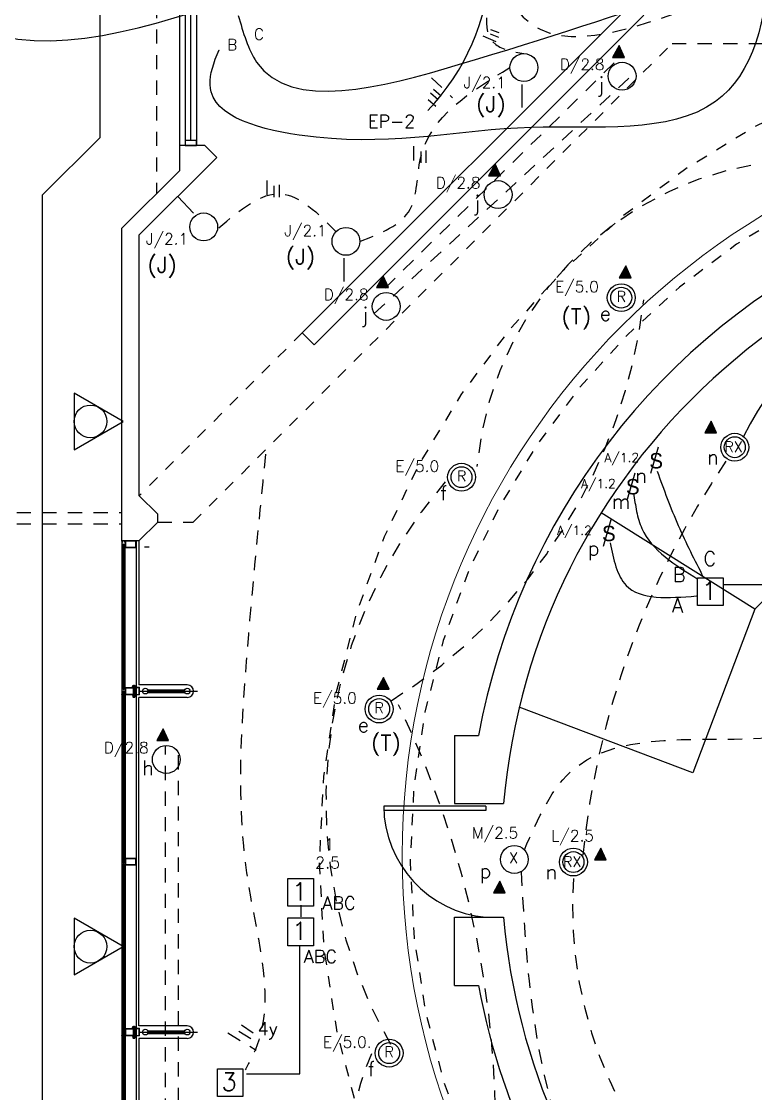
# Model space of a CAD drawing. Extents: x 638.8 to 694.4, y 623.5 to 665.5.
# Drawn here: x 667.02 to 673.48, y 641.5 to 650.94 of the extents above; entities that cross this region are included whole.
import ezdxf

# ---------------------------------------------------------------- set-up
doc = ezdxf.new("R2010")
doc.units = 0
doc.header["$LTSCALE"] = 0.5
doc.header["$MEASUREMENT"] = 0
for name, pattern in [('DASHED2', [0.375, 0.25, -0.125]), ('HIDDEN', [0.375, 0.25, -0.125]), ('HIDDEN2', [0.1875, 0.125, -0.0625]), ('PHANTOM2', [31.75, 15.875, -3.175, 3.175, -3.175, 3.175, -3.175])]:
    doc.linetypes.add(name, pattern=pattern)
for name, color, linetype in [('2', 1, 'CONTINUOUS'), ('ALUMBRADO', 3, 'CONTINUOUS'), ('LUCES', 170, 'CONTINUOUS'), ('PARED', 1, 'CONTINUOUS'), ('paredes', 1, 'CONTINUOUS'), ('PISO', 1, 'CONTINUOUS'), ('pisoplanta', 1, 'CONTINUOUS'), ('PROYECCIONES', 6, 'HIDDEN'), ('PUERTAS', 6, 'CONTINUOUS'), ('texturas', 6, 'CONTINUOUS'), ('TOMAS', 4, 'HIDDEN2'), ('tuberia_alumbrado', 3, 'DASHED2'), ('ventanas', 6, 'CONTINUOUS'), ('vidrio', 6, 'CONTINUOUS')]:
    doc.layers.add(name, color=color, linetype=linetype)
doc.styles.add('romans', font='romans.shx')

# ---------------------------------------------------------------- blocks, each defined once
blk = doc.blocks.new('apoymuro-cortina')
at = {"layer": 'vidrio', "color": 1, "linetype": 'Continuous'}
for p, q in [((0, 0), (-0.0989, 0)), ((0, -0.0574), (0, 0)), ((-0.125, -0.0006), (-0.125, -0.0568)), ((-0.1193, 0), (-0.1244, 0)), ((-0.1244, -0.0574), (-0.1193, -0.0574)), ((-0.122, -0.0096), (-0.122, -0.0032)), ((-0.122, -0.032), (-0.122, -0.0134)), ((-0.0962, -0.032), (-0.122, -0.032)), ((-0.122, -0.0348), (-0.0962, -0.0348)), ((-0.122, -0.044), (-0.122, -0.0348)), ((-0.122, -0.0542), (-0.122, -0.0478)), ((-0.1213, -0.0026), (-0.1199, -0.0026)), ((-0.1199, -0.0102), (-0.1213, -0.0102)), ((-0.1213, -0.0128), (-0.1193, -0.0128)), ((-0.1193, -0.0447), (-0.1213, -0.0447)), ((-0.1213, -0.0472), (-0.1199, -0.0472)), ((-0.1199, -0.0549), (-0.1213, -0.0549)), ((-0.1199, -0.0026), (-0.1199, -0.0038)), ((-0.1199, -0.0089), (-0.1199, -0.0102)), ((-0.1199, -0.0472), (-0.1199, -0.0485)), ((-0.1199, -0.0536), (-0.1199, -0.0549)), ((-0.1186, -0.0038), (-0.1186, -0.0006)), ((-0.1186, -0.0121), (-0.1186, -0.0089)), ((-0.1186, -0.0485), (-0.1186, -0.0453)), ((-0.1186, -0.0568), (-0.1186, -0.0536)), ((-0.0995, -0.0006), (-0.0995, -0.0038)), ((-0.0995, -0.0089), (-0.0995, -0.0121)), ((-0.0995, -0.0453), (-0.0995, -0.0485)), ((-0.0995, -0.0536), (-0.0995, -0.0568)), ((-0.0989, -0.0128), (-0.0968, -0.0128)), ((-0.0968, -0.0447), (-0.0989, -0.0447)), ((-0.0989, -0.0574), (-0.0938, -0.0574)), ((-0.0982, -0.0026), (-0.0968, -0.0026)), ((-0.0982, -0.0038), (-0.0982, -0.0026)), ((-0.0982, -0.0102), (-0.0982, -0.0089)), ((-0.0968, -0.0102), (-0.0982, -0.0102)), ((-0.0982, -0.0472), (-0.0968, -0.0472)), ((-0.0982, -0.0485), (-0.0982, -0.0472)), ((-0.0982, -0.0549), (-0.0982, -0.0536)), ((-0.0968, -0.0549), (-0.0982, -0.0549)), ((-0.0962, -0.0032), (-0.0962, -0.0096)), ((-0.0962, -0.0134), (-0.0962, -0.032)), ((-0.0962, -0.0348), (-0.0962, -0.044)), ((-0.0962, -0.0478), (-0.0962, -0.0542)), ((-0.0938, -0.0574), (0, -0.0574)), ((-0.0931, -0.0033), (-0.0931, -0.0541)), ((-0.0036, -0.0028), (-0.0926, -0.0028)), ((-0.0926, -0.0546), (-0.0036, -0.0546)), ((-0.0031, -0.0541), (-0.0031, -0.0033))]:
    blk.add_line(p, q, dxfattribs=at)
at = {"layer": 'vidrio', "linetype": 'Continuous'}
for p, q in [((-0.0397, 0.0015), (-0.0397, 0.0051)), ((-0.0397, 0.0051), (0.0307, 0.0051)), ((0.0272, 0.0015), (-0.0397, 0.0015)), ((-0.0318, 0.0056), (-0.0318, 0.0075)), ((-0.0318, 0.0075), (-0.0055, 0.0075)), ((-0.0055, 0.0056), (-0.0318, 0.0056)), ((-0.0087, 0.0103), (-0.0287, 0.0103)), ((-0.0287, 0.0103), (-0.0287, 0.0078)), ((-0.0287, 0.0078), (-0.0087, 0.0078)), ((-0.0283, 0.0111), (-0.0283, 0.0201)), ((-0.026, 0.0207), (-0.0113, 0.0207)), ((-0.0113, 0.0105), (-0.026, 0.0105)), ((-0.0237, 0.0201), (-0.0237, 0.0111)), ((-0.0145, 0.0208), (-0.0228, 0.0208)), ((-0.0137, 0.0111), (-0.0137, 0.0201)), ((-0.009, 0.0201), (-0.009, 0.0111)), ((-0.0087, 0.0078), (-0.0087, 0.0103)), ((-0.0055, 0.0075), (-0.0055, 0.0056)), ((0.0272, -0.0589), (0.0272, 0.0015)), ((0.0307, -0.0625), (0.0307, 0.0051)), ((-0.1052, -0.0438), (-0.1133, -0.0438)), ((-0.0397, -0.0589), (0.0272, -0.0589)), ((-0.0397, -0.0625), (-0.0397, -0.0589)), ((0.0307, -0.0625), (-0.0397, -0.0625)), ((-0.0318, -0.0631), (-0.0318, -0.065)), ((-0.0055, -0.0631), (-0.0318, -0.0631)), ((-0.0318, -0.065), (-0.0055, -0.065)), ((-0.0287, -0.0677), (-0.0287, -0.0652)), ((-0.0287, -0.0652), (-0.0087, -0.0652)), ((-0.0087, -0.0677), (-0.0287, -0.0677)), ((-0.0283, -0.0686), (-0.0283, -0.0775)), ((-0.0113, -0.068), (-0.026, -0.068)), ((-0.026, -0.0782), (-0.0113, -0.0782)), ((-0.0127, -0.0055), (-0.0248, -0.0055)), ((-0.0248, -0.0055), (-0.0248, -0.0516)), ((-0.0248, -0.0516), (-0.0127, -0.0516)), ((-0.0247, -0.083), (-0.0247, -0.0782)), ((-0.0127, -0.0792), (-0.0247, -0.0792)), ((-0.0127, -0.0811), (-0.0247, -0.0811)), ((-0.0247, -0.083), (-0.0237, -0.0839)), ((-0.0127, -0.083), (-0.0247, -0.083)), ((-0.0237, -0.0775), (-0.0237, -0.0686)), ((-0.0136, -0.0839), (-0.0237, -0.0839)), ((-0.0145, -0.0783), (-0.0228, -0.0783)), ((-0.0145, -0.0802), (-0.0228, -0.0802)), ((-0.0145, -0.0821), (-0.0228, -0.0821)), ((-0.0187, -0.0838), (-0.0187, -0.0839)), ((-0.0137, -0.0686), (-0.0137, -0.0775)), ((-0.0127, -0.083), (-0.0136, -0.0839)), ((-0.0127, -0.0516), (-0.0127, -0.0055)), ((-0.0127, -0.083), (-0.0127, -0.0782)), ((-0.009, -0.0775), (-0.009, -0.0686)), ((-0.0087, -0.0652), (-0.0087, -0.0677)), ((-0.0055, -0.065), (-0.0055, -0.0631))]:
    blk.add_line(p, q, dxfattribs=at)
at = {"layer": 'vidrio', "color": 1, "linetype": 'Continuous', "extrusion": (0, 0, -1)}
for centre, major_axis, start_param, end_param in [((-0.0989, -0.0006), (0.000451, -0.000451), 2.356194, 3.926991), ((-0.1244, -0.0006), (0.000451, -0.000451), 2.356194, 3.926991), ((-0.1244, -0.0568), (0.000451, 0.000451), 2.356194, 3.926991), ((-0.1213, -0.0032), (0.000451, -0.000451), 2.356194, 3.926991), ((-0.1213, -0.0096), (0.000451, 0.000451), 2.356194, 3.926991), ((-0.1213, -0.0134), (0.000451, -0.000451), 2.356194, 3.926991), ((-0.1213, -0.044), (0.000451, 0.000451), 2.356194, 3.926991), ((-0.1213, -0.0478), (0.000451, -0.000451), 2.356194, 3.926991), ((-0.1213, -0.0542), (0.000451, 0.000451), 2.356194, 3.926991), ((-0.1193, -0.0038), (0.000451, 0.000451), 2.356194, 3.926991), ((-0.1193, -0.0089), (0.000451, -0.000451), 2.356194, 3.926991), ((-0.1193, -0.0485), (0.000451, 0.000451), 2.356194, 3.926991), ((-0.1193, -0.0536), (0.000451, -0.000451), 2.356194, 3.926991), ((-0.1193, -0.0006), (0.000451, -0.000451), 3.926991, 5.497787), ((-0.1193, -0.0038), (0.000451, -0.000451), -0.785398, 0.785398), ((-0.1193, -0.0089), (0.000451, -0.000451), 3.926991, 5.497787), ((-0.1193, -0.0121), (0.000451, -0.000451), -0.785398, 0.785398), ((-0.1193, -0.0453), (0.000451, -0.000451), 3.926991, 5.497787), ((-0.1193, -0.0485), (0.000451, -0.000451), -0.785398, 0.785398), ((-0.1193, -0.0536), (0.000451, -0.000451), 3.926991, 5.497787), ((-0.1193, -0.0568), (0.000451, -0.000451), -0.785398, 0.785398), ((-0.0989, -0.0038), (0.000451, 0.000451), 2.356194, 3.926991), ((-0.0989, -0.0089), (0.000451, -0.000451), 2.356194, 3.926991), ((-0.0989, -0.0121), (0.000451, 0.000451), 2.356194, 3.926991), ((-0.0989, -0.0453), (0.000451, -0.000451), 2.356194, 3.926991), ((-0.0989, -0.0485), (0.000451, 0.000451), 2.356194, 3.926991), ((-0.0989, -0.0536), (0.000451, -0.000451), 2.356194, 3.926991), ((-0.0989, -0.0568), (0.000451, 0.000451), 2.356194, 3.926991), ((-0.0989, -0.0038), (0.000451, -0.000451), -0.785398, 0.785398), ((-0.0989, -0.0089), (0.000451, -0.000451), 3.926991, 5.497787), ((-0.0989, -0.0485), (0.000451, -0.000451), -0.785398, 0.785398), ((-0.0989, -0.0536), (0.000451, -0.000451), 3.926991, 5.497787), ((-0.0968, -0.0032), (0.000451, 0.000451), 5.497787, 7.068583), ((-0.0968, -0.0096), (0.000451, -0.000451), -0.785398, 0.785398), ((-0.0968, -0.0134), (0.000451, -0.000451), 3.926991, 5.497787), ((-0.0968, -0.044), (0.000451, -0.000451), -0.785398, 0.785398), ((-0.0968, -0.0478), (0.000451, 0.000451), 5.497787, 7.068583), ((-0.0926, -0.0033), (0.000361, 0.000361), 3.926991, 5.497787), ((-0.0926, -0.0541), (0.000361, 0.000361), 2.356194, 3.926991)]:
    blk.add_ellipse(centre, major_axis=major_axis, ratio=1, start_param=start_param, end_param=end_param, dxfattribs=at)
at = {"layer": 'vidrio', "linetype": 'Continuous', "extrusion": (0, 0, -1)}
for centre, major_axis, start_param, end_param in [((-0.026, 0.0161), (0.00325, -0.00325), 3.399063, 4.454918), ((-0.026, 0.0151), (0.00325, -0.00325), 0.257471, 1.313326), ((-0.0187, 0.0004), (0.0144, -0.0144), 3.678281, 4.175701), ((-0.0187, 0.0309), (0.0144, 0.0144), 2.107484, 2.604904), ((-0.0113, 0.0161), (0.00325, -0.00325), 3.399063, 4.454918), ((-0.0113, 0.0151), (0.00325, -0.00325), 0.257471, 1.313326), ((-0.026, -0.0726), (0.00325, 0.00325), 4.96986, 6.025715), ((-0.026, -0.0736), (0.00325, 0.00325), 1.828267, 2.884122), ((-0.0187, -0.0883), (0.0144, 0.0144), 5.249077, 5.746497), ((-0.0187, -0.0578), (0.0144, -0.0144), 0.536688, 1.034108), ((-0.0113, -0.0726), (0.00325, 0.00325), 4.96986, 6.025715), ((-0.0113, -0.0736), (0.00325, 0.00325), 1.828267, 2.884122)]:
    blk.add_ellipse(centre, major_axis=major_axis, ratio=1, start_param=start_param, end_param=end_param, dxfattribs=at)
at = {"layer": 'vidrio', "color": 5, "linetype": 'Continuous', "extrusion": (0, 0, -1)}
for centre, major_axis, start_param, end_param in [((-0.0036, -0.0033), (0.000361, -0.000361), 3.926991, 5.497787), ((-0.0036, -0.0541), (0.000361, 0.000361), 0.785398, 2.356194)]:
    blk.add_ellipse(centre, major_axis=major_axis, ratio=1, start_param=start_param, end_param=end_param, dxfattribs=at)

msp = doc.modelspace()

# ---------------------------------------------------------------- linework, layer by layer
at = {"layer": '2'}
for points in [[(667.9165, 647.4171), (667.4842, 647.6667), (667.4842, 647.1675)], [(667.9165, 642.7966), (667.4842, 643.0462), (667.4842, 642.547)]]:
    msp.add_lwpolyline(points, close=True, dxfattribs=at)
for centre in [(667.6283, 647.4171), (667.6283, 642.7966)]:
    msp.add_circle(centre, 0.1441, dxfattribs=at)
at = {"layer": 'ALUMBRADO', "color": 1}
for p, q in [((672.2775, 650.7235), (672.2208, 650.6198)), ((672.3246, 650.6198), (672.2775, 650.7235)), ((672.2208, 650.6198), (672.3246, 650.6198)), ((671.1867, 649.6818), (671.1301, 649.5781)), ((671.2339, 649.5781), (671.1867, 649.6818)), ((671.1301, 649.5781), (671.2339, 649.5781)), ((672.3363, 648.7843), (672.2797, 648.6806)), ((672.3835, 648.6806), (672.3363, 648.7843)), ((670.2021, 648.6979), (670.1455, 648.5942)), ((670.2493, 648.5942), (670.2021, 648.6979)), ((672.2797, 648.6806), (672.3835, 648.6806)), ((670.1455, 648.5942), (670.2493, 648.5942)), ((673.0888, 647.4195), (673.0322, 647.3158)), ((673.136, 647.3158), (673.0888, 647.4195)), ((673.0322, 647.3158), (673.136, 647.3158)), ((670.2072, 645.1652), (670.1506, 645.0615)), ((670.2544, 645.0615), (670.2072, 645.1652)), ((670.1506, 645.0615), (670.2544, 645.0615)), ((668.2678, 644.7123), (668.2112, 644.6086)), ((668.315, 644.6086), (668.2678, 644.7123)), ((668.2112, 644.6086), (668.315, 644.6086)), ((672.1179, 643.6641), (672.0613, 643.5604)), ((672.1651, 643.5604), (672.1179, 643.6641)), ((672.0613, 643.5604), (672.1651, 643.5604)), ((671.2303, 643.3729), (671.1736, 643.2691)), ((671.2774, 643.2691), (671.2303, 643.3729)), ((671.1736, 643.2691), (671.2774, 643.2691))]:
    msp.add_line(p, q, dxfattribs=at)
at = {"layer": 'ALUMBRADO', "linetype": 'Continuous'}
for p, q in [((671.4255, 650.179), (671.4255, 650.3817)), ((668.3971, 649.3964), (668.5348, 649.2477)), ((669.8603, 648.6493), (669.8603, 648.8521))]:
    msp.add_line(p, q, dxfattribs=at)
at = {"layer": 'ALUMBRADO'}
for points in [[(672.9689, 646.0414), (673.1933, 646.0414), (673.1933, 645.7974), (672.9689, 645.7974)], [(669.3651, 643.3963), (669.5896, 643.3963), (669.5896, 643.1522), (669.3651, 643.1522)], [(669.3651, 643.0489), (669.5896, 643.0489), (669.5896, 642.8048), (669.3651, 642.8048)], [(668.7454, 641.7229), (668.9698, 641.7229), (668.9698, 641.4788), (668.7454, 641.4788)]]:
    msp.add_lwpolyline(points, close=True, dxfattribs=at)
for centre in [(671.4407, 650.5304), (672.305, 650.4542), (671.2142, 649.4125), (668.6247, 649.1283), (669.8755, 649.0008), (672.2969, 648.5056), (670.2296, 648.4286), (673.296, 647.1898), (670.8922, 646.9264), (670.1678, 644.8866), (668.2954, 644.443), (671.3569, 643.5633), (671.8764, 643.5408), (670.2556, 641.8597)]:
    msp.add_circle(centre, 0.1225, dxfattribs=at)
at = {"layer": 'ALUMBRADO', "color": 1}
for centre in [(672.2969, 648.5056), (673.296, 647.1898), (670.8922, 646.9264), (670.1678, 644.8866), (671.8764, 643.5408), (670.2556, 641.8597)]:
    msp.add_circle(centre, 0.0921, dxfattribs=at)
at = {"layer": 'ALUMBRADO', "linetype": 'Continuous'}
msp.add_arc((675.8451, 646.0414), 2.7685, 70.27461, 153.42623, dxfattribs=at)
at = {"layer": 'ALUMBRADO', "color": 1}
for points in [[(672.2208, 650.6198), (672.2775, 650.7235), (672.3246, 650.6198)], [(671.1301, 649.5781), (671.1867, 649.6818), (671.2339, 649.5781)], [(672.2797, 648.6806), (672.3363, 648.7843), (672.3835, 648.6806)], [(670.1455, 648.5942), (670.2021, 648.6979), (670.2493, 648.5942)], [(673.0322, 647.3158), (673.0888, 647.4195), (673.136, 647.3158)], [(670.1506, 645.0615), (670.2072, 645.1652), (670.2544, 645.0615)], [(668.2112, 644.6086), (668.2678, 644.7123), (668.315, 644.6086)], [(672.0613, 643.5604), (672.1179, 643.6641), (672.1651, 643.5604)], [(671.1736, 643.2691), (671.2303, 643.3729), (671.2774, 643.2691)]]:
    msp.add_solid(points, dxfattribs=at)
at = {"layer": 'LUCES'}
for p, q in [((672.6221, 647.1903), (672.554, 646.9577)), ((672.4163, 646.9618), (672.3482, 646.7292)), ((672.2059, 646.5506), (672.1378, 646.318))]:
    msp.add_line(p, q, dxfattribs=at)
at = {"layer": 'PARED'}
msp.add_line((670.8299, 644.6548), (671.0411, 644.6548), dxfattribs=at)
at = {"layer": 'paredes'}
for p, q in [((669.4899, 648.1954), (672.5847, 651.2902)), ((669.5959, 648.0893), (672.4968, 650.9902)), ((668.6332, 649.8447), (668.4106, 649.8447)), ((668.4106, 649.8447), (668.4106, 649.6221)), ((668.7392, 649.7386), (668.6332, 649.8447)), ((668.0549, 649.0542), (668.7392, 649.7386)), ((667.9049, 649.1164), (668.4106, 649.6221)), ((667.9049, 646.3652), (667.9049, 649.1164)), ((668.0549, 649.0542), (668.0549, 646.7652)), ((669.4899, 648.1954), (669.5959, 648.0893)), ((668.2195, 646.6005), (668.0549, 646.7652)), ((668.2195, 646.5298), (668.2195, 646.6005)), ((668.0549, 646.3652), (668.2195, 646.5298)), ((668.0549, 646.3652), (667.9049, 646.3652)), ((670.8299, 644.6548), (670.8299, 644.0548)), ((670.8299, 642.4548), (670.8299, 643.0548))]:
    msp.add_line(p, q, dxfattribs=at)
at = {"layer": 'paredes', "color": 6}
msp.add_line((667.9049, 646.3652), (667.9049, 637.509), dxfattribs=at)
at = {"layer": 'paredes', "ltscale": 0.75}
for p, q in [((670.8299, 644.0548), (671.262, 644.0548)), ((670.8299, 643.0548), (671.262, 643.0548)), ((670.8299, 642.4548), (671.0411, 642.4548))]:
    msp.add_line(p, q, dxfattribs=at)
for radius, start, end in [(5.75, 4.98854, 175.01146), (6.05, 115.47064, 169.52432), (5.75, 184.98854, 259.98459), (6.05, 190.47568, 254.66496)]:
    msp.add_arc((676.9903, 643.5548), radius, start, end, dxfattribs=at)
at = {"layer": 'PISO', "color": 1, "ltscale": 0.75}
msp.add_line((674.7806, 647.0726), (673.4724, 645.7645), dxfattribs=at)
at = {"layer": 'PISO', "color": 1, "ltscale": 0.1}
for p, q in [((673.4724, 645.7645), (672.1212, 646.6133)), ((673.4724, 645.7645), (672.9271, 644.3241)), ((672.9271, 644.3241), (671.4003, 644.9021))]:
    msp.add_line(p, q, dxfattribs=at)
at = {"layer": 'pisoplanta', "color": 6}
for p, q in [((668.0549, 646.3652), (668.0549, 645.0994)), ((668.4799, 645.0994), (668.0549, 645.0994)), ((668.4799, 644.9894), (668.0549, 644.9894)), ((668.0549, 642.0994), (668.0549, 644.9894)), ((668.4799, 642.0994), (668.0549, 642.0994)), ((668.4799, 641.9894), (668.0549, 641.9894)), ((668.0549, 641.9894), (668.0549, 639.0994))]:
    msp.add_line(p, q, dxfattribs=at)
for centre in [(668.4799, 645.0444), (668.4799, 642.0444)]:
    msp.add_arc(centre, 0.055, 270, 90, dxfattribs=at)
at = {"layer": 'PROYECCIONES'}
for p, q in [((668.2106, 651.9902), (668.2106, 649.4221)), ((672.7443, 650.7427), (673.6735, 650.7427)), ((663.8299, 646.6152), (667.9049, 646.6152)), ((663.8299, 646.5152), (667.9049, 646.5152)), ((668.2195, 646.5298), (668.5314, 646.5298))]:
    msp.add_line(p, q, dxfattribs=at)
at = {"layer": 'PROYECCIONES', "ltscale": 0.8}
for p, q in [((668.5314, 646.5298), (672.7443, 650.7427)), ((669.4899, 648.1954), (668.0573, 646.7628))]:
    msp.add_line(p, q, dxfattribs=at)
for radius, start in [(7.35, 270.37175), (6.55, 270.41716)]:
    msp.add_arc((676.9903, 643.5548), radius, start, 270, dxfattribs=at)
at = {"layer": 'PUERTAS'}
msp.add_line((668.1451, 646.3103), (668.1051, 646.3103), dxfattribs=at)
at = {"layer": 'PUERTAS', "ltscale": 0.1}
for p, q in [((671.1075, 644.0328), (670.2075, 644.0328)), ((671.1075, 644.0328), (671.1075, 643.9928)), ((671.1075, 643.9928), (670.2075, 643.9928))]:
    msp.add_line(p, q, dxfattribs=at)
msp.add_arc((671.1982, 644.0414), 0.9908, 180.49501, 264.7466, dxfattribs=at)
at = {"layer": 'texturas', "color": 1}
for p, q in [((667.7106, 654.6402), (667.7106, 649.912)), ((667.2049, 649.4063), (667.7106, 649.912)), ((667.2049, 649.4063), (667.2049, 637.219))]:
    msp.add_line(p, q, dxfattribs=at)
at = {"layer": 'tuberia_alumbrado'}
for p, q in [((671.0805, 650.81), (671.2165, 650.7512)), ((671.144, 650.8281), (671.2165, 650.7964)), ((671.1485, 650.8644), (671.221, 650.8372)), ((672.2342, 650.5701), (670.1438, 648.5159)), ((670.1247, 648.3653), (672.4369, 650.5025)), ((670.4696, 649.8373), (670.4696, 649.6362)), ((670.5336, 649.7916), (670.5336, 649.691)), ((670.5794, 649.8007), (670.5794, 649.691)), ((669.1784, 649.5358), (669.1784, 649.3346)), ((669.2424, 649.4901), (669.2424, 649.3895)), ((669.2882, 649.4992), (669.2882, 649.3895)), ((668.2871, 640.4365), (668.2871, 644.5652)), ((668.4016, 640.5298), (668.4016, 644.504)), ((668.8376, 642.0371), (669.0859, 641.885)), ((668.9337, 642.0531), (669.0378, 641.989)), ((668.9577, 642.1091), (669.0619, 642.0371))]:
    msp.add_line(p, q, dxfattribs=at)
at = {"layer": 'tuberia_alumbrado', "color": 5}
for p, q in [((670.6284, 650.4406), (670.813, 650.2645)), ((670.6452, 650.34), (670.7123, 650.2813)), ((670.5979, 650.2476), (670.6651, 650.1889)), ((670.62, 650.3065), (670.6872, 650.2478))]:
    msp.add_line(p, q, dxfattribs=at)
at = {"layer": 'tuberia_alumbrado', "color": 4, "linetype": 'PHANTOM2'}
msp.add_line((673.1974, 645.9823), (674.4067, 645.9823), dxfattribs=at)
at = {"layer": 'tuberia_alumbrado', "color": 4, "linetype": 'Continuous'}
for p, q in [((669.48, 643.1607), (669.48, 643.0585)), ((669.4686, 641.6769), (669.4686, 642.7989)), ((669.002, 641.6769), (669.4686, 641.6769))]:
    msp.add_line(p, q, dxfattribs=at)
at = {"layer": 'tuberia_alumbrado', "color": 5, "linetype": 'Continuous', "lineweight": 15}
msp.add_circle((676.9552, 643.6002), 6.5842, dxfattribs=at)
at = {"layer": 'tuberia_alumbrado', "color": 5, "linetype": 'Continuous'}
msp.add_arc((669.133, 651.548), 2.0219, 316.39318, 356.35741, dxfattribs=at)
at = {"layer": 'tuberia_alumbrado'}
for centre, radius, start, end in [((673.9771, 646.7587), 2.9613, 87.43989, 174.92806), ((667.718, 649.0317), 4.8085, 302.10234, 353.50514), ((679.4867, 642.8277), 7.5679, 145.92922, 174.20108), ((673.9896, 644.0733), 4.2911, 139.04551, 209.97988), ((662.5695, 641.1832), 8.6231, 352.51614, 25.71304), ((675.6073, 643.1433), 3.7385, 176.1314, 232.14565), ((672.1926, 640.9263), 2.2883, 156.08353, 266.63847)]:
    msp.add_arc(centre, radius, start, end, dxfattribs=at)
at = {"layer": 'tuberia_alumbrado', "color": 4, "linetype": 'PHANTOM2'}
for points in [[(665.7526, 653.8984), (665.7215, 653.1215), (665.6904, 651.9872), (666.4523, 650.9617), (668.8472, 651.117)], [(672.7271, 652.3468), (673.2105, 652.4178), (673.5801, 651.5086), (673.1252, 650.2301), (671.5045, 650.0028), (669.6137, 649.9175), (668.6896, 650.3153), (668.8886, 650.9404)], [(668.9277, 650.9891), (669.0902, 650.5777), (670.8669, 650.556), (672.8927, 651.2056)], [(672.6125, 646.98), (672.799, 646.5008), (673.0188, 646.0481)], [(672.4059, 646.787), (672.4792, 646.4741), (672.9722, 646.0282)], [(672.1994, 646.3477), (672.3393, 645.9749), (672.9589, 645.8817)]]:
    msp.add_spline(points, degree=3, dxfattribs=at)
at = {"layer": 'tuberia_alumbrado'}
for points in [[(671.1778, 651.4217), (671.4356, 650.9737), (673.1504, 651.1417), (674.9211, 652.1384), (674.9548, 653.405)], [(671.2166, 651.404), (671.1941, 650.7321), (671.4407, 650.6529)], [(669.998, 649.0008), (670.4403, 649.2833), (670.5314, 649.7319), (671.3182, 650.5304)], [(668.7576, 649.1213), (669.3055, 649.4197), (669.788, 649.0865)], [(669.1685, 647.1291), (668.9888, 645.1835), (669.0188, 643.3277), (669.0787, 641.891), (668.9888, 641.7114)]]:
    msp.add_spline(points, degree=3, dxfattribs=at)
for points, knots in [([(671.4455, 643.6479), (671.5653, 643.9247), (672.005, 644.9324), (674.8831, 644.0773), (674.6723, 646.2431), (674.5564, 647.4337)], [0.007015, 0.007015, 0.007015, 0.007015, 0.851402, 3.09155, 5.82686, 5.82686, 5.82686, 5.82686]), ([(671.4167, 643.4564), (671.4361, 643.0913), (671.4926, 642.1065), (671.9138, 640.2757), (673.9374, 638.5295), (675.7875, 638.2006), (676.81, 638.0188)], [0.074102, 0.074102, 0.074102, 0.074102, 1.173797, 3.040074, 5.535889, 8.619309, 8.619309, 8.619309, 8.619309])]:
    msp.add_open_spline(points, degree=3, knots=knots, dxfattribs=at)
at = {"layer": 'ventanas'}
for p, q in [((668.4106, 651.9902), (668.4106, 649.8447)), ((668.4606, 651.9902), (668.4606, 649.8447)), ((668.5106, 649.8887), (668.5106, 651.9462)), ((668.5606, 651.9902), (668.5606, 649.8447)), ((668.0299, 646.3652), (668.0299, 637.5608))]:
    msp.add_line(p, q, dxfattribs=at)
msp.add_lwpolyline([(668.5606, 649.8447), (668.5606, 649.8887), (668.4606, 649.8887), (668.4606, 649.8447)], close=True, dxfattribs=at)
at = {"layer": 'vidrio', "color": 1, "linetype": 'Continuous'}
for p, q in [((667.9048, 646.3646), (667.9048, 646.3084)), ((667.9106, 646.3652), (667.9055, 646.3652)), ((667.9079, 646.3556), (667.9079, 646.362)), ((667.9085, 646.3626), (667.9099, 646.3626)), ((667.9099, 646.3626), (667.9099, 646.3614)), ((667.9099, 646.3563), (667.9099, 646.355)), ((667.9112, 646.3614), (667.9112, 646.3646)), ((667.9112, 646.3531), (667.9112, 646.3563)), ((667.9303, 646.3646), (667.9303, 646.3614)), ((667.9303, 646.3563), (667.9303, 646.3531)), ((668.0299, 646.3652), (667.931, 646.3652)), ((667.9316, 646.3626), (667.933, 646.3626)), ((667.9316, 646.3614), (667.9316, 646.3626)), ((667.9316, 646.355), (667.9316, 646.3563)), ((667.9337, 646.362), (667.9337, 646.3556)), ((667.9367, 646.3619), (667.9367, 646.3111)), ((668.0263, 646.3624), (667.9372, 646.3624)), ((668.0268, 646.3111), (668.0268, 646.3619)), ((668.0299, 646.3078), (668.0299, 646.3652)), ((667.9055, 646.3078), (667.9106, 646.3078)), ((667.9079, 646.3332), (667.9079, 646.3518)), ((667.9337, 646.3332), (667.9079, 646.3332)), ((667.9079, 646.3304), (667.9337, 646.3304)), ((667.9079, 646.3212), (667.9079, 646.3304)), ((667.9079, 646.311), (667.9079, 646.3174)), ((667.9099, 646.355), (667.9085, 646.355)), ((667.9085, 646.3524), (667.9106, 646.3524)), ((667.9106, 646.3205), (667.9085, 646.3205)), ((667.9085, 646.318), (667.9099, 646.318)), ((667.9099, 646.3103), (667.9085, 646.3103)), ((667.9099, 646.318), (667.9099, 646.3167)), ((667.9099, 646.3116), (667.9099, 646.3103)), ((667.9112, 646.3167), (667.9112, 646.3199)), ((667.9112, 646.3084), (667.9112, 646.3116)), ((667.9303, 646.3199), (667.9303, 646.3167)), ((667.9303, 646.3116), (667.9303, 646.3084)), ((667.931, 646.3524), (667.933, 646.3524)), ((667.933, 646.3205), (667.931, 646.3205)), ((667.931, 646.3078), (667.9361, 646.3078)), ((667.933, 646.355), (667.9316, 646.355)), ((667.9316, 646.318), (667.933, 646.318)), ((667.9316, 646.3167), (667.9316, 646.318)), ((667.9316, 646.3103), (667.9316, 646.3116)), ((667.933, 646.3103), (667.9316, 646.3103)), ((667.9337, 646.3518), (667.9337, 646.3332)), ((667.9337, 646.3304), (667.9337, 646.3212)), ((667.9337, 646.3174), (667.9337, 646.311)), ((667.9361, 646.3078), (668.0299, 646.3078)), ((667.9372, 646.3106), (668.0263, 646.3106)), ((667.9048, 643.5724), (667.9048, 643.5163)), ((667.9106, 643.5731), (667.9055, 643.5731)), ((667.9079, 643.5635), (667.9079, 643.5699)), ((667.9079, 643.5411), (667.9079, 643.5597)), ((667.9337, 643.5411), (667.9079, 643.5411)), ((667.9079, 643.5383), (667.9337, 643.5383)), ((667.9079, 643.5291), (667.9079, 643.5383)), ((667.9085, 643.5705), (667.9099, 643.5705)), ((667.9099, 643.5629), (667.9085, 643.5629)), ((667.9085, 643.5603), (667.9106, 643.5603)), ((667.9106, 643.5284), (667.9085, 643.5284)), ((667.9099, 643.5705), (667.9099, 643.5693)), ((667.9099, 643.5642), (667.9099, 643.5629)), ((667.9112, 643.5693), (667.9112, 643.5724)), ((667.9112, 643.561), (667.9112, 643.5642)), ((667.9112, 643.5246), (667.9112, 643.5278)), ((667.9303, 643.5724), (667.9303, 643.5693)), ((667.9303, 643.5642), (667.9303, 643.561)), ((667.9303, 643.5278), (667.9303, 643.5246)), ((668.0299, 643.5731), (667.931, 643.5731)), ((667.931, 643.5603), (667.933, 643.5603)), ((667.933, 643.5284), (667.931, 643.5284)), ((667.9316, 643.5705), (667.933, 643.5705)), ((667.9316, 643.5693), (667.9316, 643.5705)), ((667.9316, 643.5629), (667.9316, 643.5642)), ((667.933, 643.5629), (667.9316, 643.5629)), ((667.9337, 643.5699), (667.9337, 643.5635)), ((667.9337, 643.5597), (667.9337, 643.5411)), ((667.9337, 643.5383), (667.9337, 643.5291)), ((667.9367, 643.5698), (667.9367, 643.519)), ((668.0263, 643.5703), (667.9372, 643.5703)), ((668.0268, 643.519), (668.0268, 643.5698)), ((668.0299, 643.5157), (668.0299, 643.5731)), ((667.9055, 643.5157), (667.9106, 643.5157)), ((667.9079, 643.5189), (667.9079, 643.5252)), ((667.9085, 643.5259), (667.9099, 643.5259)), ((667.9099, 643.5182), (667.9085, 643.5182)), ((667.9099, 643.5259), (667.9099, 643.5246)), ((667.9099, 643.5195), (667.9099, 643.5182)), ((667.9112, 643.5163), (667.9112, 643.5195)), ((667.9303, 643.5195), (667.9303, 643.5163)), ((667.931, 643.5157), (667.9361, 643.5157)), ((667.9316, 643.5259), (667.933, 643.5259)), ((667.9316, 643.5246), (667.9316, 643.5259)), ((667.9316, 643.5182), (667.9316, 643.5195)), ((667.933, 643.5182), (667.9316, 643.5182)), ((667.9337, 643.5252), (667.9337, 643.5189)), ((667.9361, 643.5157), (668.0299, 643.5157)), ((667.9372, 643.5185), (668.0263, 643.5185))]:
    msp.add_line(p, q, dxfattribs=at)
at = {"layer": 'vidrio', "linetype": 'Continuous'}
for p, q in [((667.9165, 645.0595), (667.9165, 646.3214)), ((667.9246, 646.3214), (667.9165, 646.3214)), ((667.9206, 645.0595), (667.9206, 646.3214)), ((667.9246, 645.0595), (667.9246, 646.3214)), ((667.9339, 645.0731), (667.9335, 646.3078)), ((667.9165, 645.0293), (667.9165, 643.5504)), ((667.9206, 645.0293), (667.9206, 643.5504)), ((667.9246, 645.0293), (667.9246, 643.5504)), ((667.9339, 645.0157), (667.9339, 643.5731)), ((667.9165, 643.5293), (667.9165, 642.0504)), ((667.9246, 643.5293), (667.9165, 643.5293)), ((667.9206, 643.5293), (667.9206, 642.0504)), ((667.9246, 643.5293), (667.9246, 642.0504)), ((667.9339, 643.5157), (667.9339, 642.0731)), ((667.9165, 642.0293), (667.9165, 640.5504)), ((667.9206, 642.0293), (667.9206, 640.5504)), ((667.9246, 642.0293), (667.9246, 640.5504)), ((667.9339, 642.0157), (667.9339, 640.5731))]:
    msp.add_line(p, q, dxfattribs=at)
at = {"layer": 'vidrio', "color": 6}
for p, q in [((667.9165, 645.0595), (667.9246, 645.0595)), ((668.0606, 645.0444), (668.5711, 645.0444)), ((667.9165, 643.5504), (667.9246, 643.5504)), ((667.9165, 642.0504), (667.9246, 642.0504)), ((668.0606, 642.0444), (668.5711, 642.0444))]:
    msp.add_line(p, q, dxfattribs=at)
at = {"layer": 'vidrio', "color": 1}
for p, q in [((668.1322, 645.0569), (668.4582, 645.0569)), ((668.1322, 645.0319), (668.4582, 645.0319)), ((668.1322, 642.0569), (668.4582, 642.0569)), ((668.1322, 642.0319), (668.4582, 642.0319))]:
    msp.add_line(p, q, dxfattribs=at)
at = {"layer": 'vidrio'}
for centre in [(668.1106, 645.0444), (668.4799, 645.0444), (668.1106, 642.0444), (668.4799, 642.0444)]:
    msp.add_circle(centre, 0.025, dxfattribs=at)
at = {"layer": 'vidrio', "color": 1, "linetype": 'Continuous', "extrusion": (0, 0, -1)}
for centre, major_axis, start_param, end_param in [((667.9055, 646.3646), (0.000451, -0.000451), 2.356194, 3.926991), ((667.9085, 646.362), (0.000451, -0.000451), 2.356194, 3.926991), ((667.9106, 646.3614), (0.000451, 0.000451), 2.356194, 3.926991), ((667.9106, 646.3563), (0.000451, -0.000451), 2.356194, 3.926991), ((667.9106, 646.3646), (0.000451, -0.000451), 3.926991, 5.497787), ((667.9106, 646.3614), (0.000451, -0.000451), -0.785398, 0.785398), ((667.9106, 646.3563), (0.000451, -0.000451), 3.926991, 5.497787), ((667.931, 646.3646), (0.000451, -0.000451), 2.356194, 3.926991), ((667.931, 646.3614), (0.000451, 0.000451), 2.356194, 3.926991), ((667.931, 646.3563), (0.000451, -0.000451), 2.356194, 3.926991), ((667.931, 646.3614), (0.000451, -0.000451), -0.785398, 0.785398), ((667.931, 646.3563), (0.000451, -0.000451), 3.926991, 5.497787), ((667.933, 646.362), (0.000451, 0.000451), 5.497787, 7.068583), ((667.9372, 646.3619), (0.000361, 0.000361), 3.926991, 5.497787), ((667.9055, 646.3084), (0.000451, 0.000451), 2.356194, 3.926991), ((667.9085, 646.3556), (0.000451, 0.000451), 2.356194, 3.926991), ((667.9085, 646.3518), (0.000451, -0.000451), 2.356194, 3.926991), ((667.9085, 646.3212), (0.000451, 0.000451), 2.356194, 3.926991), ((667.9085, 646.3174), (0.000451, -0.000451), 2.356194, 3.926991), ((667.9085, 646.311), (0.000451, 0.000451), 2.356194, 3.926991), ((667.9106, 646.3167), (0.000451, 0.000451), 2.356194, 3.926991), ((667.9106, 646.3116), (0.000451, -0.000451), 2.356194, 3.926991), ((667.9106, 646.3531), (0.000451, -0.000451), -0.785398, 0.785398), ((667.9106, 646.3199), (0.000451, -0.000451), 3.926991, 5.497787), ((667.9106, 646.3167), (0.000451, -0.000451), -0.785398, 0.785398), ((667.9106, 646.3116), (0.000451, -0.000451), 3.926991, 5.497787), ((667.9106, 646.3084), (0.000451, -0.000451), -0.785398, 0.785398), ((667.931, 646.3531), (0.000451, 0.000451), 2.356194, 3.926991), ((667.931, 646.3199), (0.000451, -0.000451), 2.356194, 3.926991), ((667.931, 646.3167), (0.000451, 0.000451), 2.356194, 3.926991), ((667.931, 646.3116), (0.000451, -0.000451), 2.356194, 3.926991), ((667.931, 646.3084), (0.000451, 0.000451), 2.356194, 3.926991), ((667.931, 646.3167), (0.000451, -0.000451), -0.785398, 0.785398), ((667.931, 646.3116), (0.000451, -0.000451), 3.926991, 5.497787), ((667.933, 646.3556), (0.000451, -0.000451), -0.785398, 0.785398), ((667.933, 646.3518), (0.000451, -0.000451), 3.926991, 5.497787), ((667.933, 646.3212), (0.000451, -0.000451), -0.785398, 0.785398), ((667.933, 646.3174), (0.000451, 0.000451), 5.497787, 7.068583), ((667.9372, 646.3111), (0.000361, 0.000361), 2.356194, 3.926991), ((667.9055, 643.5724), (0.000451, -0.000451), 2.356194, 3.926991), ((667.9085, 643.5699), (0.000451, -0.000451), 2.356194, 3.926991), ((667.9085, 643.5635), (0.000451, 0.000451), 2.356194, 3.926991), ((667.9085, 643.5597), (0.000451, -0.000451), 2.356194, 3.926991), ((667.9085, 643.5291), (0.000451, 0.000451), 2.356194, 3.926991), ((667.9106, 643.5693), (0.000451, 0.000451), 2.356194, 3.926991), ((667.9106, 643.5642), (0.000451, -0.000451), 2.356194, 3.926991), ((667.9106, 643.5724), (0.000451, -0.000451), 3.926991, 5.497787), ((667.9106, 643.5693), (0.000451, -0.000451), -0.785398, 0.785398), ((667.9106, 643.5642), (0.000451, -0.000451), 3.926991, 5.497787), ((667.9106, 643.561), (0.000451, -0.000451), -0.785398, 0.785398), ((667.9106, 643.5278), (0.000451, -0.000451), 3.926991, 5.497787), ((667.931, 643.5724), (0.000451, -0.000451), 2.356194, 3.926991), ((667.931, 643.5693), (0.000451, 0.000451), 2.356194, 3.926991), ((667.931, 643.5642), (0.000451, -0.000451), 2.356194, 3.926991), ((667.931, 643.561), (0.000451, 0.000451), 2.356194, 3.926991), ((667.931, 643.5278), (0.000451, -0.000451), 2.356194, 3.926991), ((667.931, 643.5693), (0.000451, -0.000451), -0.785398, 0.785398), ((667.931, 643.5642), (0.000451, -0.000451), 3.926991, 5.497787), ((667.933, 643.5699), (0.000451, 0.000451), 5.497787, 7.068583), ((667.933, 643.5635), (0.000451, -0.000451), -0.785398, 0.785398), ((667.933, 643.5597), (0.000451, -0.000451), 3.926991, 5.497787), ((667.933, 643.5291), (0.000451, -0.000451), -0.785398, 0.785398), ((667.9372, 643.5698), (0.000361, 0.000361), 3.926991, 5.497787), ((667.9055, 643.5163), (0.000451, 0.000451), 2.356194, 3.926991), ((667.9085, 643.5252), (0.000451, -0.000451), 2.356194, 3.926991), ((667.9085, 643.5189), (0.000451, 0.000451), 2.356194, 3.926991), ((667.9106, 643.5246), (0.000451, 0.000451), 2.356194, 3.926991), ((667.9106, 643.5195), (0.000451, -0.000451), 2.356194, 3.926991), ((667.9106, 643.5246), (0.000451, -0.000451), -0.785398, 0.785398), ((667.9106, 643.5195), (0.000451, -0.000451), 3.926991, 5.497787), ((667.9106, 643.5163), (0.000451, -0.000451), -0.785398, 0.785398), ((667.931, 643.5246), (0.000451, 0.000451), 2.356194, 3.926991), ((667.931, 643.5195), (0.000451, -0.000451), 2.356194, 3.926991), ((667.931, 643.5163), (0.000451, 0.000451), 2.356194, 3.926991), ((667.931, 643.5246), (0.000451, -0.000451), -0.785398, 0.785398), ((667.931, 643.5195), (0.000451, -0.000451), 3.926991, 5.497787), ((667.933, 643.5252), (0.000451, 0.000451), 5.497787, 7.068583), ((667.9372, 643.519), (0.000361, 0.000361), 2.356194, 3.926991)]:
    msp.add_ellipse(centre, major_axis=major_axis, ratio=1, start_param=start_param, end_param=end_param, dxfattribs=at)
at = {"layer": 'vidrio', "color": 5, "linetype": 'Continuous', "extrusion": (0, 0, -1)}
for centre, major_axis, start_param, end_param in [((668.0263, 646.3619), (0.000361, -0.000361), 3.926991, 5.497787), ((668.0263, 646.3111), (0.000361, 0.000361), 0.785398, 2.356194)]:
    msp.add_ellipse(centre, major_axis=major_axis, ratio=1, start_param=start_param, end_param=end_param, dxfattribs=at)

# ---------------------------------------------------------------- block references
at = {"layer": 'paredes', "color": 6}
for p in [(668.0299, 645.0731), (668.0299, 642.0731)]:
    msp.add_blockref('apoymuro-cortina', p, dxfattribs=at)

# ---------------------------------------------------------------- texts
at = {"layer": 'ALUMBRADO', "color": 1, "style": 'romans'}
for s, height, p in [('C', 0.0987, (669.0659, 650.7739)), ('B', 0.0987, (668.8306, 650.6824)), ('D/2.8', 0.09865, (671.7563, 650.5092)), ('J/2.1', 0.09865, (670.9098, 650.3486)), ('j', 0.1279, (672.0911, 650.317)), ('(J)', 0.13705, (671.0222, 650.1404)), ('D/2.8', 0.09865, (670.6656, 649.4674)), ('j', 0.1279, (671.0003, 649.2752)), ('J/2.1', 0.09865, (669.3338, 649.0462)), ('J/2.1', 0.09865, (668.1156, 648.9734)), ('(J)', 0.13705, (669.3477, 648.7995)), ('(J)', 0.13705, (668.1296, 648.7267)), ('E/5.0', 0.09865, (671.7152, 648.5533)), ('D/2.8', 0.09865, (669.681, 648.4835)), ('R', 0.0929, (672.256, 648.47)), ('(T)', 0.13705, (671.7728, 648.2712)), ('j', 0.1279, (670.0157, 648.2914)), ('e', 0.1279, (672.1083, 648.3029)), ('RX', 0.0929, (673.2045, 647.147)), ('A/1.2', 0.07892, (672.1498, 647.0592)), ('n', 0.1279, (673.0505, 647.0394)), ('E/5.0', 0.09865, (670.3104, 646.9741)), ('R', 0.0929, (670.8512, 646.8908)), ('A/1.2', 0.07892, (671.944, 646.8307)), ('n', 0.1279, (672.4182, 646.8778)), ('f', 0.1279, (670.7035, 646.7236)), ('m', 0.1279, (672.2124, 646.6493)), ('A/1.2', 0.07892, (671.7336, 646.4195)), ('p', 0.1279, (672.002, 646.238)), ('C', 0.1279, (673.0197, 646.1455)), ('B', 0.1279, (672.7498, 646.0068)), ('1', 0.1581, (673.0037, 645.8476)), ('A', 0.1279, (672.7421, 645.7371)), ('E/5.0', 0.09865, (669.5861, 644.9342)), ('R', 0.0929, (670.1269, 644.851)), ('e', 0.1279, (669.9792, 644.6838)), ('(T)', 0.13705, (670.0987, 644.5202)), ('D/2.8', 0.09865, (667.7467, 644.4979)), ('h', 0.1279, (668.0815, 644.3058)), ('M/2.5', 0.09865, (670.9849, 643.7477)), ('L/2.5', 0.09865, (671.6802, 643.7228)), ('X', 0.0929, (671.3112, 643.5303)), ('RX', 0.0929, (671.7849, 643.4979)), ('p', 0.1279, (671.0507, 643.3986)), ('n', 0.1279, (671.6309, 643.3903)), ('1', 0.1581, (669.4, 643.2024)), ('ABC', 0.11386, (669.668, 643.1229)), ('1', 0.1581, (669.4, 642.855)), ('ABC', 0.11386, (669.5044, 642.6529)), ('4y', 0.11386, (669.0975, 642.0175)), ('E/5.0.', 0.09865, (669.6739, 641.9074)), ('R', 0.0929, (670.2146, 641.8241)), ('3', 0.1581, (668.7803, 641.5291))]:
    msp.add_text(s, height=height, dxfattribs=at).set_placement(p)
at = {"layer": 'ALUMBRADO', "color": 3, "style": 'romans'}
msp.add_text('f', height=0.1279, dxfattribs=at).set_placement((670.067, 641.6569))
at = {"layer": 'LUCES'}
for p in [(672.5437, 647.0032), (672.3379, 646.7748), (672.1276, 646.3635)]:
    msp.add_text('S', height=0.1357, dxfattribs=at).set_placement(p)
at = {"layer": 'TOMAS', "color": 1, "style": 'romans'}
for s, height, p in [('EP-2', 0.11251, (670.0707, 650.0011)), ('1', 0.1022, (669.6861, 643.6464)), ('2.5', 0.10221, (669.6044, 643.4844))]:
    msp.add_text(s, height=height, dxfattribs=at).set_placement(p)

doc.saveas('drawing.dxf')
